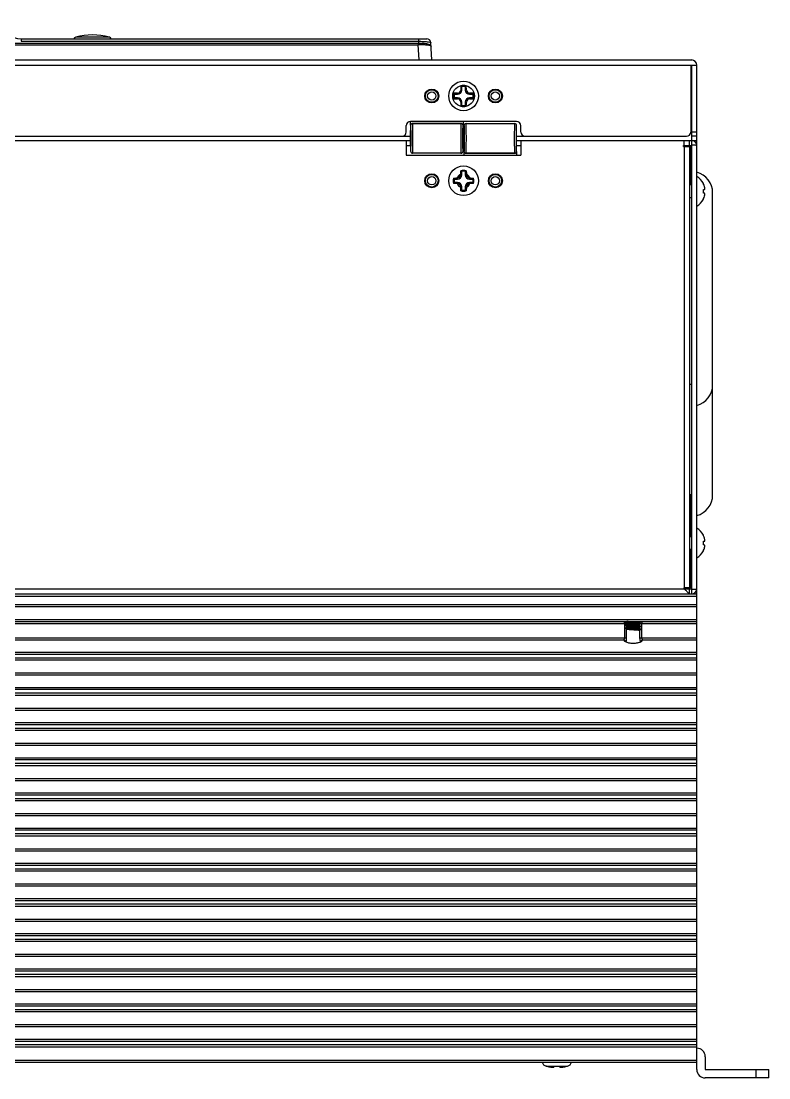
# Model space of a CAD drawing. Extents: x -425 to 6552, y -3049 to 3105.
# Drawn here: x 162.7 to 339, y -1290.4 to -1041 of the extents above; entities that cross this region are included whole.
import ezdxf

# ---------------------------------------------------------------- set-up
doc = ezdxf.new("R2010")
doc.units = 0
doc.layers.get('0').update_dxf_attribs({"linetype": 'CONTINUOUS'})

msp = doc.modelspace()

# ---------------------------------------------------------------- linework, layer by layer
at = {"color": 7, "linetype": 'CONTINUOUS'}
for p, q in [((183.48, -1044.78), (175.55, -1044.78)), ((92.7, -1046.22), (256.35, -1046.22)), ((92.7, -1046.58), (256.34, -1046.58)), ((162.68, -1045.19), (162.68, -1045.78)), ((162.68, -1045.19), (258.32, -1045.19)), ((162.68, -1045.78), (256.36, -1045.78)), ((256.34, -1046.22), (256.34, -1046.58)), ((256.53, -1050.19), (256.34, -1046.58)), ((256.35, -1046.22), (256.35, -1046.22)), ((256.35, -1046.22), (256.36, -1046.22)), ((256.36, -1045.19), (256.36, -1045.78)), ((256.36, -1045.78), (256.38, -1046.22)), ((256.36, -1046.22), (256.37, -1046.22)), ((256.37, -1046.22), (256.37, -1046.22)), ((256.37, -1046.22), (256.38, -1046.22)), ((259.53, -1050.19), (259.31, -1046.14)), ((57.01, -1051.39), (322.01, -1051.39)), ((58.21, -1050.19), (320.81, -1050.19)), ((320.61, -1051.39), (320.61, -1067.19)), ((320.81, -1176.19), (320.81, -1051.39)), ((322.01, -1174.99), (322.01, -1051.39)), ((266.6, -1057.28), (266.34, -1057.28)), ((266.6, -1057.28), (266.6, -1056.48)), ((267.43, -1056.48), (267.43, -1057.28)), ((267.43, -1057.28), (267.69, -1057.28)), ((264.8, -1058.28), (265.6, -1058.28)), ((265.6, -1059.11), (264.8, -1059.11)), ((265.6, -1058.28), (265.6, -1058.02)), ((265.6, -1059.11), (265.6, -1059.36)), ((268.43, -1058.28), (268.43, -1058.02)), ((268.43, -1058.28), (269.22, -1058.28)), ((268.43, -1059.11), (268.43, -1059.36)), ((269.22, -1059.11), (268.43, -1059.11)), ((266.6, -1060.11), (266.34, -1060.11)), ((266.6, -1060.9), (266.6, -1060.11)), ((267.43, -1060.11), (267.43, -1060.9)), ((267.43, -1060.11), (267.69, -1060.11)), ((254.51, -1065.56), (254.51, -1064.69)), ((279.51, -1064.69), (254.51, -1064.69)), ((266.9, -1064.69), (266.9, -1065.56)), ((253.51, -1067.19), (253.51, -1065.69)), ((254.5, -1065.69), (254.5, -1066.87)), ((254.64, -1065.34), (254.66, -1065.32)), ((255.01, -1065.17), (255, -1065.19)), ((266.41, -1065.19), (255, -1065.19)), ((255.01, -1065.17), (266.4, -1065.17)), ((266.41, -1065.19), (266.4, -1065.17)), ((266.75, -1065.32), (266.77, -1065.34)), ((266.87, -1066.88), (266.87, -1066.87)), ((267.13, -1067.09), (266.9, -1067.09)), ((266.91, -1066.87), (266.91, -1065.69)), ((267.11, -1067.09), (267.11, -1065.69)), ((267.16, -1067.09), (267.16, -1067.11)), ((267.61, -1065.19), (279.03, -1065.19)), ((279.53, -1071.69), (279.53, -1065.69)), ((280.51, -1067.19), (280.51, -1065.69)), ((322.01, -1067.19), (320.81, -1067.19)), ((124.53, -1068.19), (254.53, -1068.19)), ((124.53, -1069.19), (254.53, -1069.19)), ((253.51, -1069.19), (253.51, -1072.69)), ((279.53, -1068.19), (319.61, -1068.19)), ((279.53, -1069.19), (322.01, -1069.19)), ((280.51, -1069.19), (280.51, -1072.69)), ((319.06, -1070.39), (319.06, -1069.19)), ((320.26, -1070.39), (320.26, -1069.19)), ((322.01, -1068.19), (320.81, -1068.19)), ((253.51, -1070.39), (254.5, -1070.39)), ((254.5, -1070.52), (254.5, -1071.69)), ((266.41, -1072.19), (255, -1072.19)), ((266.87, -1070.52), (266.87, -1070.51)), ((266.9, -1070.29), (267.13, -1070.29)), ((266.91, -1070.39), (267.11, -1070.39)), ((266.91, -1071.69), (266.91, -1070.52)), ((267.11, -1071.69), (267.11, -1070.29)), ((267.13, -1072.69), (267.13, -1071.82)), ((267.16, -1070.28), (267.16, -1070.29)), ((267.28, -1072.06), (267.26, -1072.04)), ((267.61, -1072.19), (279.03, -1072.19)), ((267.61, -1072.19), (267.63, -1072.21)), ((279.01, -1072.21), (267.63, -1072.21)), ((279.01, -1072.21), (279.03, -1072.19)), ((279.38, -1072.04), (279.37, -1072.06)), ((279.51, -1071.82), (279.51, -1072.69)), ((279.53, -1070.39), (280.51, -1070.39)), ((318.86, -1070.39), (320.81, -1070.39)), ((318.86, -1070.59), (318.86, -1070.39)), ((318.86, -1070.59), (320.26, -1070.59)), ((319.06, -1070.59), (319.06, -1174.79)), ((319.16, -1070.39), (319.16, -1070.49)), ((319.16, -1070.49), (320.56, -1070.49)), ((319.36, -1070.49), (319.36, -1070.59)), ((320.26, -1070.59), (320.26, -1174.79)), ((320.26, -1071.49), (320.56, -1071.49)), ((320.56, -1079.69), (320.56, -1070.49)), ((253.51, -1072.69), (280.51, -1072.69)), ((266.34, -1077.28), (266.34, -1077.18)), ((266.6, -1077.28), (266.6, -1076.48)), ((267.43, -1076.48), (267.43, -1077.28)), ((267.68, -1077.18), (267.69, -1077.28)), ((264.8, -1078.28), (265.6, -1078.28)), ((265.6, -1079.11), (264.8, -1079.11)), ((265.5, -1078.02), (265.6, -1078.02)), ((265.6, -1079.36), (265.5, -1079.36)), ((265.6, -1078.28), (265.6, -1078.02)), ((265.6, -1079.11), (265.6, -1079.36)), ((266.6, -1077.28), (266.34, -1077.28)), ((267.43, -1077.28), (267.69, -1077.28)), ((268.43, -1078.28), (268.43, -1078.02)), ((268.43, -1078.02), (268.52, -1078.02)), ((268.43, -1078.28), (269.22, -1078.28)), ((268.43, -1079.11), (268.43, -1079.36)), ((269.22, -1079.11), (268.43, -1079.11)), ((268.52, -1079.36), (268.43, -1079.36)), ((320.81, -1079.69), (320.26, -1079.69)), ((323.57, -1079.39), (323.57, -1079.34)), ((266.6, -1080.11), (266.34, -1080.11)), ((266.34, -1080.2), (266.34, -1080.11)), ((266.6, -1080.9), (266.6, -1080.11)), ((267.43, -1080.11), (267.43, -1080.9)), ((267.43, -1080.11), (267.69, -1080.11)), ((267.69, -1080.11), (267.68, -1080.2)), ((323.57, -1080.78), (323.85, -1080.73)), ((323.57, -1081.6), (323.57, -1080.78)), ((323.85, -1081.65), (323.57, -1081.6)), ((325.76, -1152.85), (325.76, -1081.53)), ((320.81, -1082.69), (320.26, -1082.69)), ((323.57, -1083.04), (323.57, -1082.99)), ((320.26, -1126.69), (320.81, -1126.69)), ((320.26, -1152.69), (320.81, -1152.69)), ((320.56, -1162.69), (320.56, -1152.69)), ((320.81, -1162.69), (320.26, -1162.69)), ((323.57, -1162.39), (323.57, -1162.34)), ((323.57, -1163.78), (323.85, -1163.73)), ((323.57, -1164.6), (323.57, -1163.78)), ((320.81, -1165.69), (320.26, -1165.69)), ((320.56, -1174.79), (320.56, -1165.69)), ((323.85, -1164.65), (323.57, -1164.6)), ((323.57, -1166.04), (323.57, -1165.99)), ((320.56, -1173.79), (320.26, -1173.79)), ((101.26, -1174.99), (320.81, -1174.99)), ((102.01, -1176.19), (322.01, -1176.19)), ((102.01, -1176.69), (322.01, -1176.69)), ((320.56, -1174.79), (318.96, -1174.79)), ((318.96, -1174.79), (318.96, -1174.99)), ((319.26, -1174.79), (319.26, -1174.99)), ((320.26, -1176.19), (320.26, -1174.99)), ((322.01, -1288.39), (322.01, -1175.19)), ((102.01, -1178.69), (322.01, -1178.69)), ((102.01, -1179.19), (322.01, -1179.19)), ((102.01, -1182.19), (322.01, -1182.19)), ((102.01, -1182.69), (322.01, -1182.69)), ((119.01, -1183.19), (305.48, -1183.19)), ((305.02, -1186.53), (305.02, -1183.19)), ((305.48, -1183.38), (305.48, -1183.19)), ((305.48, -1184.08), (305.48, -1183.79)), ((305.48, -1186.53), (305.48, -1184.49)), ((308.54, -1183.35), (308.54, -1183.65)), ((308.54, -1184.05), (308.54, -1184.35)), ((309.01, -1183.16), (308.95, -1183.19)), ((309.01, -1183.19), (322.01, -1183.19)), ((309.01, -1183.19), (309.01, -1186.53)), ((118.54, -1186.53), (305.48, -1186.53)), ((308.54, -1184.75), (308.54, -1186.53)), ((308.54, -1186.53), (322.01, -1186.53)), ((119.16, -1187), (304.87, -1187)), ((304.87, -1187), (305.37, -1187.46)), ((305.12, -1187.44), (305.36, -1187.44)), ((305.36, -1187.53), (305.37, -1187.46)), ((309.16, -1187), (308.66, -1187.46)), ((308.66, -1187.46), (308.66, -1187.53)), ((309.16, -1187), (322.01, -1187)), ((102.01, -1189.94), (322.01, -1189.94)), ((102.01, -1190.4), (322.01, -1190.4)), ((102.01, -1191.25), (322.01, -1191.25)), ((102.01, -1191.75), (322.01, -1191.75)), ((102.01, -1194.83), (322.01, -1194.83)), ((102.01, -1195.3), (322.01, -1195.3)), ((102.01, -1198.24), (322.01, -1198.24)), ((102.01, -1198.7), (322.01, -1198.7)), ((102.01, -1199.55), (322.01, -1199.55)), ((102.01, -1200.05), (322.01, -1200.05)), ((102.01, -1203.13), (322.01, -1203.13)), ((102.01, -1203.6), (322.01, -1203.6)), ((102.01, -1206.54), (322.01, -1206.54)), ((102.01, -1207), (322.01, -1207)), ((102.01, -1207.85), (322.01, -1207.85)), ((102.01, -1208.35), (322.01, -1208.35)), ((102.01, -1211.43), (322.01, -1211.43)), ((102.01, -1211.9), (322.01, -1211.9)), ((102.01, -1214.84), (322.01, -1214.84)), ((102.01, -1215.3), (322.01, -1215.3)), ((102.01, -1216.15), (322.01, -1216.15)), ((102.01, -1216.65), (322.01, -1216.65)), ((102.01, -1219.73), (322.01, -1219.73)), ((102.01, -1220.2), (322.01, -1220.2)), ((102.01, -1223.14), (322.01, -1223.14)), ((102.01, -1223.6), (322.01, -1223.6)), ((102.01, -1224.45), (322.01, -1224.45)), ((102.01, -1224.95), (322.01, -1224.95)), ((102.01, -1228.03), (322.01, -1228.03)), ((102.01, -1228.5), (322.01, -1228.5)), ((102.01, -1231.44), (322.01, -1231.44)), ((102.01, -1231.9), (322.01, -1231.9)), ((102.01, -1232.75), (322.01, -1232.75)), ((102.01, -1233.25), (322.01, -1233.25)), ((102.01, -1236.33), (322.01, -1236.33)), ((102.01, -1236.8), (322.01, -1236.8)), ((102.01, -1239.74), (322.01, -1239.74)), ((102.01, -1240.2), (322.01, -1240.2)), ((102.01, -1241.05), (322.01, -1241.05)), ((102.01, -1241.55), (322.01, -1241.55)), ((102.01, -1244.63), (322.01, -1244.63)), ((102.01, -1245.1), (322.01, -1245.1)), ((102.01, -1248.04), (322.01, -1248.04)), ((102.01, -1248.5), (322.01, -1248.5)), ((102.01, -1249.35), (322.01, -1249.35)), ((102.01, -1249.85), (322.01, -1249.85)), ((102.01, -1252.93), (322.01, -1252.93)), ((102.01, -1253.4), (322.01, -1253.4)), ((102.01, -1256.34), (322.01, -1256.34)), ((102.01, -1256.8), (322.01, -1256.8)), ((102.01, -1257.65), (322.01, -1257.65)), ((102.01, -1258.15), (322.01, -1258.15)), ((102.01, -1261.23), (322.01, -1261.23)), ((102.01, -1261.7), (322.01, -1261.7)), ((102.01, -1264.64), (322.01, -1264.64)), ((102.01, -1265.1), (322.01, -1265.1)), ((102.01, -1265.95), (322.01, -1265.95)), ((102.01, -1266.45), (322.01, -1266.45)), ((102.01, -1269.53), (322.01, -1269.53)), ((102.01, -1270), (322.01, -1270)), ((102.01, -1272.94), (322.01, -1272.94)), ((102.01, -1273.4), (322.01, -1273.4)), ((102.01, -1274.25), (322.01, -1274.25)), ((102.01, -1274.75), (322.01, -1274.75)), ((102.01, -1277.83), (322.01, -1277.83)), ((102.01, -1278.3), (322.01, -1278.3)), ((102.01, -1281.24), (322.01, -1281.24)), ((102.01, -1281.7), (322.01, -1281.7)), ((102.01, -1282.55), (322.01, -1282.55)), ((102.01, -1283.05), (322.01, -1283.05)), ((102.01, -1286.19), (322.01, -1286.19)), ((102.01, -1286.69), (322.01, -1286.69)), ((324.01, -1285.39), (324.01, -1288.39)), ((286.46, -1287.63), (291.56, -1287.63)), ((286.54, -1287.65), (286.46, -1287.63)), ((286.54, -1287.65), (286.62, -1287.65)), ((288.34, -1287.86), (288.38, -1287.65)), ((288.38, -1287.65), (289.65, -1287.65)), ((289.65, -1287.65), (289.69, -1287.86)), ((291.4, -1287.65), (291.49, -1287.65)), ((291.49, -1287.65), (291.56, -1287.63)), ((324.01, -1288.39), (339.01, -1288.39)), ((336.01, -1290.39), (336.01, -1288.39)), ((339.01, -1290.39), (339.01, -1288.39)), ((339.01, -1290.39), (324.01, -1290.39))]:
    msp.add_line(p, q, dxfattribs=at)
for centre, radius in [((259.51, -1058.69), 1.65), ((259.51, -1058.69), 1.5), ((259.51, -1058.69), 1.49), ((267.01, -1058.69), 3.5), ((267.01, -1058.69), 2.55), ((274.51, -1058.69), 1.65), ((274.51, -1058.69), 1.5), ((274.51, -1058.69), 1.49), ((259.51, -1058.69), 0.986), ((274.51, -1058.69), 0.986), ((259.51, -1078.69), 1.65), ((259.51, -1078.69), 1.5), ((259.51, -1078.69), 1.49), ((267.01, -1078.69), 3.5), ((274.51, -1078.69), 1.65), ((274.51, -1078.69), 1.5), ((274.51, -1078.69), 1.49), ((259.51, -1078.69), 0.986), ((274.51, -1078.69), 0.986)]:
    msp.add_circle(centre, radius, dxfattribs=at)
for centre, radius, start, end in [((162.68, -1040.19), 5, 189.5941, 270), ((175.7, -1045.36), 0.6, 103.9519, 163.8172), ((179.51, -1060.72), 16.43, 76.0481, 103.9519), ((183.33, -1045.36), 0.6, 16.1828, 76.0481), ((256.31, -1044.79), 1.78, 270.9961, 272.7855), ((213.58, -1048.64), 42.87, 2.7635, 3.2365), ((258.32, -1046.19), 1, 3, 90), ((320.81, -1051.39), 1.2, 0, 90), ((265.6, -1057.28), 1, 270, 0), ((265.58, -1057.26), 0.762, 271.5443, 358.4557), ((315.99, -1058.62), 49.67, 177.3222, 178.4476), ((267.01, -1058.69), 2.47, 75.0781, 104.9219), ((261.83, -1062.23), 7.48, 50.3174, 52.4986), ((267.01, -1058.69), 2.25, 79.3916, 100.6084), ((272.2, -1062.23), 7.48, 127.5014, 129.6826), ((268.43, -1057.28), 1, 180, 270), ((218.59, -1058.6), 49.11, 1.5461, 2.6841), ((268.45, -1057.26), 0.762, 181.5432, 268.4568), ((267.01, -1058.69), 2.47, 165.0781, 194.9219), ((266.92, -1107.11), 49.11, 91.5461, 92.6841), ((270.56, -1053.5), 7.48, 217.5014, 219.6826), ((270.56, -1063.88), 7.48, 140.3174, 142.4986), ((266.94, -1009.71), 49.67, 267.3222, 268.4476), ((267.01, -1058.69), 2.25, 169.3916, 190.6084), ((265.6, -1060.11), 1, 0, 90), ((265.58, -1060.13), 0.762, 1.5442, 88.4558), ((268.43, -1060.11), 1, 90, 180), ((268.45, -1060.13), 0.762, 91.5432, 178.4568), ((267.08, -1107.67), 49.67, 87.3222, 88.4476), ((267.1, -1010.27), 49.11, 271.5461, 272.6841), ((263.47, -1053.5), 7.48, 320.3174, 322.4986), ((267.01, -1058.69), 2.25, 349.3916, 10.6084), ((263.47, -1063.88), 7.48, 37.5014, 39.6826), ((267.01, -1058.69), 2.47, 345.0781, 14.9219), ((315.44, -1058.78), 49.11, 181.5461, 182.6841), ((261.83, -1055.15), 7.48, 307.5014, 309.6826), ((267.01, -1058.69), 2.47, 255.0781, 284.9219), ((267.01, -1058.69), 2.25, 259.3916, 280.6084), ((272.2, -1055.15), 7.48, 230.3174, 232.4986), ((218.04, -1058.76), 49.67, 357.3222, 358.4476), ((254.51, -1065.69), 1, 90, 180), ((279.51, -1065.69), 1, 0, 90), ((252.51, -1067.19), 1, 270, 0), ((255, -1065.69), 0.5, 90.007, 180.0031), ((266.41, -1065.69), 0.5, 359.9968, 89.9929), ((267.61, -1065.69), 0.5, 90.0073, 179.9816), ((279.03, -1065.69), 0.5, 0.0184, 89.9927), ((281.51, -1067.19), 1, 180, 270), ((319.61, -1067.19), 1, 270, 0), ((320.81, -1070.39), 1.2, 0, 90), ((255, -1071.69), 0.5, 180.0184, 269.9927), ((266.41, -1071.69), 0.5, 270.0073, 359.9816), ((267.61, -1071.69), 0.5, 179.9968, 269.9929), ((279.03, -1071.69), 0.5, 270.007, 0.0031), ((267.01, -1078.69), 1.65, 113.9144, 156.0856), ((267.01, -1078.69), 2.45, 75.4662, 104.5338), ((261.85, -1082.2), 7.43, 50.315, 52.298), ((267.01, -1078.69), 2.25, 79.3916, 100.6084), ((272.18, -1082.2), 7.43, 127.702, 129.685), ((267.01, -1078.69), 1.65, 23.9144, 66.0856), ((320.76, -1081.53), 5, 0, 75.5225), ((267.01, -1078.69), 2.45, 165.4662, 194.5338), ((270.52, -1073.53), 7.43, 217.702, 219.685), ((270.52, -1083.85), 7.43, 140.315, 142.298), ((267.01, -1078.69), 2.25, 169.3916, 190.6084), ((267.01, -1078.69), 1.65, 203.9144, 246.0856), ((265.6, -1077.28), 1, 270, 0), ((265.58, -1077.26), 0.762, 271.5433, 358.4567), ((265.6, -1080.11), 1, 0, 90), ((265.58, -1080.13), 0.762, 1.5443, 88.4557), ((268.43, -1077.28), 1, 180, 270), ((268.43, -1080.11), 1, 90, 180), ((267.01, -1078.69), 1.65, 293.9144, 336.0856), ((268.45, -1077.26), 0.762, 181.5433, 268.4567), ((268.45, -1080.13), 0.762, 91.5443, 178.4557), ((263.5, -1073.53), 7.43, 320.315, 322.298), ((267.01, -1078.69), 2.25, 349.3916, 10.6084), ((263.5, -1083.85), 7.43, 37.702, 39.685), ((267.01, -1078.69), 2.45, 345.4662, 14.5338), ((319.95, -1081.19), 4.06, 27.0569, 59.4898), ((319.9, -1081.18), 4.08, 24.1273, 26.031), ((319.88, -1081.19), 4.1, 16.5407, 24.1207), ((261.85, -1075.18), 7.43, 307.702, 309.685), ((267.01, -1078.69), 2.45, 255.4662, 284.5338), ((267.01, -1078.69), 2.25, 259.3916, 280.6084), ((272.18, -1075.18), 7.43, 230.315, 232.298), ((319.88, -1081.19), 4.1, 14.9385, 16.5389), ((321.57, -1080.74), 2.36, 12.9858, 14.9466), ((321.57, -1081.64), 2.36, 345.0534, 347.0143), ((319.95, -1081.19), 4.06, 300.5102, 332.9431), ((319.9, -1081.2), 4.08, 333.969, 335.8727), ((319.88, -1081.2), 4.1, 335.8793, 343.4593), ((319.88, -1081.19), 4.1, 343.4611, 345.0615), ((320.76, -1126.85), 5, 284.4775, 0), ((320.76, -1152.85), 5, 284.4775, 0), ((319.95, -1164.19), 4.06, 27.0569, 59.4898), ((319.9, -1164.18), 4.08, 24.1273, 26.031), ((319.88, -1164.19), 4.1, 16.5407, 24.1207), ((319.88, -1164.19), 4.1, 14.9385, 16.5389), ((321.57, -1163.74), 2.36, 12.9858, 14.9466), ((319.95, -1164.19), 4.06, 300.5102, 332.9431), ((319.9, -1164.2), 4.08, 333.969, 335.8727), ((319.88, -1164.2), 4.1, 335.8793, 343.4593), ((319.88, -1164.19), 4.1, 343.4611, 345.0615), ((321.57, -1164.64), 2.36, 345.0534, 347.0143), ((320.81, -1174.99), 1.2, 270, 0), ((307.88, -1188.66), 6.47, 115.1474, 116.1293), ((302.18, -1183.19), 3.3, 359.9987, 1.8346), ((305.78, -1187.53), 0.416, 179.9472, 188.0549), ((308.24, -1187.52), 0.418, 351.7614, 359.8691), ((322.01, -1285.39), 2, 0, 90), ((286.83, -1286.37), 1.31, 194.2511, 253.9084), ((291.2, -1286.37), 1.31, 286.0916, 345.7489), ((289.01, -1278.68), 9.28, 255.0954, 261.2451), ((289.01, -1278.68), 9.28, 278.7549, 284.9046), ((324.01, -1288.39), 2, 180, 270)]:
    msp.add_arc(centre, radius, start, end, dxfattribs=at)
for centre, major_axis, ratio, start_param, end_param in [((254.5, -1068.69), (0, 1.82), 0.017455, 3.141593, 6.283185), ((255.01, -1065.67), (-0.354, -0.354), 0.999695, 3.926839, 4.712389), ((266.4, -1065.67), (-0.354, 0.354), 0.999695, 4.712389, 5.497939), ((267.11, -1068.69), (0, 1.75), 0.017455, -2.724537, -0.417055), ((267.63, -1071.71), (0.354, -0.354), 0.999695, 4.712389, 5.497939), ((279.01, -1071.71), (0.354, 0.354), 0.999695, 3.926839, 4.712389)]:
    msp.add_ellipse(centre, major_axis=major_axis, ratio=ratio, start_param=start_param, end_param=end_param, dxfattribs=at)
for points, knots in [([(256.36, -1045.78), (256.74, -1045.78), (257.44, -1045.79), (258.36, -1045.85), (258.95, -1045.94), (259.23, -1046.04), (259.31, -1046.11), (259.31, -1046.14)], [0, 0, 0, 0, 0.380082, 0.698124, 0.909492, 0.968604, 1, 1, 1, 1]), ([(256.38, -1046.22), (256.76, -1046.2), (257.46, -1046.21), (258.29, -1046.31), (258.82, -1046.48), (259.15, -1046.62), (259.35, -1046.81), (259.36, -1046.95)], [0, 0, 0, 0, 0.354692, 0.658308, 0.77909, 0.875408, 1, 1, 1, 1]), ([(256.4, -1046.57), (256.77, -1046.56), (257.47, -1046.54), (258.38, -1046.6), (258.99, -1046.7), (259.28, -1046.82), (259.35, -1046.91), (259.36, -1046.95)], [0, 0, 0, 0, 0.371118, 0.685166, 0.899369, 0.962166, 1, 1, 1, 1]), ([(254.5, -1065.69), (254.5, -1065.69), (254.5, -1065.7), (254.5, -1065.71), (254.51, -1065.74), (254.51, -1065.77), (254.51, -1065.81), (254.51, -1065.89), (254.52, -1066.01), (254.52, -1066.18), (254.53, -1066.38), (254.53, -1066.61), (254.54, -1066.78), (254.54, -1066.86)], [0, 0, 0, 0, 0.004589, 0.017035, 0.037726, 0.066684, 0.103822, 0.149021, 0.263015, 0.407177, 0.579628, 0.778112, 1, 1, 1, 1]), ([(254.54, -1066.86), (254.54, -1067), (254.55, -1067.61), (254.55, -1068.22), (254.55, -1068.69)], [0, 0, 0, 0, 0.225621, 1, 1, 1, 1]), ([(255.05, -1068.69), (255.05, -1068.46), (255.05, -1068.02), (255.04, -1067.37), (255.04, -1066.86), (255.04, -1066.48), (255.03, -1066.22), (255.03, -1066), (255.03, -1065.79), (255.02, -1065.62), (255.02, -1065.47), (255.01, -1065.37), (255.01, -1065.3), (255.01, -1065.26), (255, -1065.23), (255, -1065.21), (255, -1065.2), (255, -1065.19), (255, -1065.19)], [0, 0, 0, 0, 0.194705, 0.382115, 0.55507, 0.634043, 0.706815, 0.7725, 0.830598, 0.880745, 0.922576, 0.955732, 0.968951, 0.979876, 0.988468, 0.99469, 0.998516, 1, 1, 1, 1]), ([(266.41, -1065.19), (266.41, -1065.19), (266.41, -1065.2), (266.41, -1065.21), (266.41, -1065.23), (266.4, -1065.26), (266.4, -1065.3), (266.4, -1065.37), (266.39, -1065.47), (266.39, -1065.62), (266.38, -1065.79), (266.38, -1066), (266.38, -1066.22), (266.37, -1066.48), (266.37, -1066.86), (266.36, -1067.37), (266.36, -1068.02), (266.36, -1068.69), (266.36, -1069.36), (266.36, -1070.01), (266.37, -1070.53), (266.37, -1070.9), (266.38, -1071.16), (266.38, -1071.39), (266.38, -1071.59), (266.39, -1071.77), (266.39, -1071.91), (266.4, -1072.01), (266.4, -1072.08), (266.4, -1072.12), (266.41, -1072.15), (266.41, -1072.17), (266.41, -1072.18), (266.41, -1072.19), (266.41, -1072.19)], [0, 0, 0, 0, 0.000742, 0.002655, 0.005766, 0.010062, 0.015524, 0.022134, 0.038712, 0.059628, 0.084701, 0.11375, 0.146592, 0.182978, 0.222465, 0.308943, 0.402648, 0.5, 0.597352, 0.691057, 0.777535, 0.817022, 0.853408, 0.88625, 0.915299, 0.940372, 0.961288, 0.977866, 0.984476, 0.989938, 0.994234, 0.997345, 0.999258, 1, 1, 1, 1]), ([(266.86, -1068.69), (266.86, -1068.53), (266.86, -1067.93), (266.87, -1067.32), (266.87, -1066.88)], [0, 0, 0, 0, 0.267283, 1, 1, 1, 1]), ([(266.87, -1066.87), (266.87, -1066.78), (266.88, -1066.61), (266.88, -1066.38), (266.88, -1066.18), (266.89, -1066.01), (266.89, -1065.89), (266.9, -1065.82), (266.9, -1065.77), (266.9, -1065.74), (266.91, -1065.71), (266.91, -1065.7), (266.91, -1065.69), (266.91, -1065.69)], [0, 0, 0, 0, 0.221881, 0.420356, 0.592803, 0.736962, 0.850966, 0.896165, 0.933308, 0.96227, 0.982968, 0.99542, 1, 1, 1, 1]), ([(266.88, -1068.69), (266.88, -1068.38), (266.88, -1067.85), (266.89, -1067.31), (266.9, -1067.09)], [0, 0, 0, 0, 0.581146, 1, 1, 1, 1]), ([(266.9, -1067.09), (266.9, -1067.04), (266.9, -1066.97), (266.91, -1066.9), (266.91, -1066.88)], [0, 0, 0, 0, 0.66249, 1, 1, 1, 1]), ([(266.91, -1066.88), (266.91, -1066.87), (266.91, -1066.87), (266.91, -1066.87), (266.91, -1066.87)], [0, 0, 0, 0, 0.715478, 1, 1, 1, 1]), ([(267.11, -1065.69), (267.12, -1065.69), (267.12, -1065.7), (267.12, -1065.72), (267.12, -1065.75), (267.13, -1065.79), (267.13, -1065.84), (267.13, -1065.93), (267.14, -1066.08), (267.14, -1066.28), (267.15, -1066.52), (267.15, -1066.79), (267.16, -1066.99), (267.16, -1067.09)], [0, 0, 0, 0, 0.004532, 0.017162, 0.038177, 0.067551, 0.105168, 0.150896, 0.265963, 0.410917, 0.583464, 0.780881, 1, 1, 1, 1]), ([(267.16, -1067.11), (267.16, -1067.63), (267.17, -1068.69), (267.16, -1069.75), (267.16, -1070.28)], [0, 0, 0, 0, 0.499963, 1, 1, 1, 1]), ([(267.61, -1072.19), (267.62, -1072.19), (267.62, -1072.18), (267.62, -1072.17), (267.62, -1072.15), (267.62, -1072.12), (267.63, -1072.08), (267.63, -1072.01), (267.63, -1071.91), (267.64, -1071.77), (267.64, -1071.59), (267.65, -1071.39), (267.65, -1071.16), (267.65, -1070.9), (267.66, -1070.53), (267.66, -1070.01), (267.67, -1069.36), (267.67, -1068.69), (267.67, -1068.02), (267.66, -1067.37), (267.66, -1066.86), (267.65, -1066.48), (267.65, -1066.22), (267.65, -1066), (267.64, -1065.79), (267.64, -1065.62), (267.63, -1065.47), (267.63, -1065.37), (267.63, -1065.3), (267.62, -1065.26), (267.62, -1065.23), (267.62, -1065.21), (267.62, -1065.2), (267.62, -1065.19), (267.61, -1065.19)], [0, 0, 0, 0, 0.000742, 0.002655, 0.005766, 0.010062, 0.015524, 0.022134, 0.038712, 0.059628, 0.084701, 0.11375, 0.146592, 0.182978, 0.222465, 0.308943, 0.402648, 0.5, 0.597352, 0.691057, 0.777535, 0.817022, 0.853408, 0.88625, 0.915299, 0.940372, 0.961288, 0.977866, 0.984476, 0.989938, 0.994234, 0.997345, 0.999258, 1, 1, 1, 1]), ([(279.03, -1065.19), (279.03, -1065.19), (279.03, -1065.2), (279.02, -1065.21), (279.02, -1065.23), (279.02, -1065.26), (279.02, -1065.3), (279.01, -1065.37), (279.01, -1065.47), (279.01, -1065.62), (279, -1065.79), (279, -1066), (278.99, -1066.22), (278.99, -1066.48), (278.99, -1066.86), (278.98, -1067.37), (278.98, -1068.02), (278.98, -1068.46), (278.98, -1068.69)], [0, 0, 0, 0, 0.001484, 0.00531, 0.011532, 0.020124, 0.031049, 0.044268, 0.077424, 0.119255, 0.169402, 0.2275, 0.293185, 0.365957, 0.44493, 0.617885, 0.805295, 1, 1, 1, 1]), ([(279.48, -1068.69), (279.48, -1068.5), (279.48, -1068.11), (279.48, -1067.56), (279.49, -1067.04), (279.49, -1066.65), (279.5, -1066.38), (279.5, -1066.2), (279.51, -1066.05), (279.51, -1065.93), (279.51, -1065.83), (279.52, -1065.76), (279.52, -1065.73), (279.53, -1065.71), (279.53, -1065.7), (279.53, -1065.69), (279.53, -1065.69)], [0, 0, 0, 0, 0.195325, 0.383104, 0.55612, 0.707685, 0.773563, 0.831964, 0.88233, 0.924173, 0.957097, 0.980791, 0.989104, 0.995043, 0.998625, 1, 1, 1, 1]), ([(254.55, -1068.69), (254.55, -1068.85), (254.55, -1069.46), (254.54, -1070.07), (254.54, -1070.52)], [0, 0, 0, 0, 0.267599, 1, 1, 1, 1]), ([(255, -1072.19), (255, -1072.19), (255, -1072.18), (255, -1072.17), (255, -1072.15), (255.01, -1072.12), (255.01, -1072.08), (255.01, -1072.01), (255.02, -1071.91), (255.02, -1071.77), (255.03, -1071.59), (255.03, -1071.39), (255.03, -1071.16), (255.04, -1070.9), (255.04, -1070.53), (255.04, -1070.01), (255.05, -1069.36), (255.05, -1068.92), (255.05, -1068.69)], [0, 0, 0, 0, 0.001484, 0.00531, 0.011532, 0.020124, 0.031049, 0.044268, 0.077424, 0.119255, 0.169402, 0.2275, 0.293185, 0.365957, 0.44493, 0.617885, 0.805295, 1, 1, 1, 1]), ([(266.87, -1070.51), (266.87, -1070.37), (266.86, -1069.77), (266.86, -1069.16), (266.86, -1068.69)], [0, 0, 0, 0, 0.225984, 1, 1, 1, 1]), ([(266.9, -1070.29), (266.89, -1070.07), (266.88, -1069.54), (266.88, -1069), (266.88, -1068.69)], [0, 0, 0, 0, 0.418833, 1, 1, 1, 1]), ([(278.98, -1068.69), (278.98, -1068.92), (278.98, -1069.36), (278.98, -1070.01), (278.99, -1070.53), (278.99, -1070.9), (278.99, -1071.16), (279, -1071.39), (279, -1071.59), (279.01, -1071.77), (279.01, -1071.91), (279.01, -1072.01), (279.02, -1072.08), (279.02, -1072.12), (279.02, -1072.15), (279.02, -1072.17), (279.03, -1072.18), (279.03, -1072.19), (279.03, -1072.19)], [0, 0, 0, 0, 0.194705, 0.382115, 0.55507, 0.634043, 0.706815, 0.7725, 0.830598, 0.880745, 0.922576, 0.955732, 0.968951, 0.979876, 0.988468, 0.99469, 0.998516, 1, 1, 1, 1]), ([(279.53, -1071.69), (279.53, -1071.69), (279.53, -1071.69), (279.53, -1071.68), (279.52, -1071.66), (279.52, -1071.62), (279.51, -1071.55), (279.51, -1071.46), (279.51, -1071.33), (279.5, -1071.18), (279.5, -1071.01), (279.49, -1070.73), (279.49, -1070.34), (279.48, -1069.83), (279.48, -1069.27), (279.48, -1068.89), (279.48, -1068.69)], [0, 0, 0, 0, 0.001375, 0.004957, 0.010896, 0.019209, 0.042903, 0.075827, 0.11767, 0.168036, 0.226437, 0.292315, 0.44388, 0.616896, 0.804675, 1, 1, 1, 1]), ([(254.54, -1070.52), (254.54, -1070.61), (254.53, -1070.77), (254.53, -1071), (254.52, -1071.2), (254.52, -1071.37), (254.51, -1071.49), (254.51, -1071.57), (254.51, -1071.61), (254.51, -1071.64), (254.5, -1071.67), (254.5, -1071.68), (254.5, -1071.69), (254.5, -1071.69)], [0, 0, 0, 0, 0.221888, 0.420372, 0.592823, 0.736985, 0.850979, 0.896178, 0.933316, 0.962274, 0.982964, 0.995411, 1, 1, 1, 1]), ([(266.91, -1071.69), (266.91, -1071.69), (266.91, -1071.68), (266.91, -1071.67), (266.9, -1071.64), (266.9, -1071.61), (266.9, -1071.57), (266.89, -1071.49), (266.89, -1071.37), (266.88, -1071.2), (266.88, -1071), (266.88, -1070.77), (266.87, -1070.6), (266.87, -1070.52)], [0, 0, 0, 0, 0.004558, 0.017015, 0.03773, 0.066701, 0.103842, 0.149037, 0.263036, 0.407196, 0.579643, 0.778118, 1, 1, 1, 1]), ([(266.91, -1070.51), (266.91, -1070.48), (266.9, -1070.41), (266.9, -1070.34), (266.9, -1070.29)], [0, 0, 0, 0, 0.337531, 1, 1, 1, 1]), ([(266.91, -1070.52), (266.91, -1070.52), (266.91, -1070.51), (266.91, -1070.51), (266.91, -1070.51)], [0, 0, 0, 0, 0.284523, 1, 1, 1, 1]), ([(267.16, -1070.29), (267.16, -1070.39), (267.15, -1070.59), (267.15, -1070.86), (267.14, -1071.1), (267.14, -1071.31), (267.13, -1071.45), (267.13, -1071.54), (267.13, -1071.59), (267.12, -1071.63), (267.12, -1071.67), (267.12, -1071.68), (267.12, -1071.69), (267.11, -1071.69)], [0, 0, 0, 0, 0.219116, 0.416533, 0.58908, 0.734034, 0.849102, 0.894835, 0.932456, 0.961826, 0.982826, 0.995448, 1, 1, 1, 1]), ([(320.81, -1070.19), (320.97, -1070.19), (321.25, -1070.2), (321.63, -1070.24), (321.86, -1070.29), (322.01, -1070.35), (322.01, -1070.39)], [0, 0, 0, 0, 0.37296, 0.689397, 0.904565, 1, 1, 1, 1]), ([(266.34, -1077.18), (266.35, -1077.11), (266.36, -1076.82), (266.38, -1076.53), (266.4, -1076.32)], [0, 0, 0, 0, 0.261456, 1, 1, 1, 1]), ([(267.63, -1076.32), (267.64, -1076.39), (267.66, -1076.67), (267.68, -1076.96), (267.68, -1077.18)], [0, 0, 0, 0, 0.236208, 1, 1, 1, 1]), ([(264.64, -1078.08), (264.71, -1078.07), (265, -1078.04), (265.28, -1078.03), (265.5, -1078.02)], [0, 0, 0, 0, 0.236214, 1, 1, 1, 1]), ([(265.5, -1079.36), (265.43, -1079.36), (265.14, -1079.35), (264.85, -1079.33), (264.64, -1079.31)], [0, 0, 0, 0, 0.261447, 1, 1, 1, 1]), ([(268.52, -1078.02), (268.6, -1078.02), (268.89, -1078.03), (269.17, -1078.05), (269.39, -1078.08)], [0, 0, 0, 0, 0.261447, 1, 1, 1, 1]), ([(269.39, -1079.31), (269.32, -1079.31), (269.03, -1079.34), (268.74, -1079.35), (268.52, -1079.36)], [0, 0, 0, 0, 0.236214, 1, 1, 1, 1]), ([(266.4, -1081.06), (266.39, -1081), (266.36, -1080.71), (266.35, -1080.42), (266.34, -1080.2)], [0, 0, 0, 0, 0.236208, 1, 1, 1, 1]), ([(267.68, -1080.2), (267.68, -1080.28), (267.67, -1080.57), (267.65, -1080.85), (267.63, -1081.06)], [0, 0, 0, 0, 0.261456, 1, 1, 1, 1]), ([(323.85, -1080.73), (323.86, -1080.73), (323.88, -1080.72), (323.89, -1080.69), (323.91, -1080.64), (323.91, -1080.57), (323.91, -1080.49), (323.9, -1080.37), (323.88, -1080.28), (323.87, -1080.21)], [0, 0, 0, 0, 0.052111, 0.11877, 0.209374, 0.32622, 0.467888, 0.630775, 1, 1, 1, 1]), ([(323.87, -1082.17), (323.88, -1082.11), (323.9, -1082.01), (323.91, -1081.89), (323.91, -1081.81), (323.91, -1081.75), (323.89, -1081.7), (323.88, -1081.66), (323.86, -1081.65), (323.85, -1081.65)], [0, 0, 0, 0, 0.369227, 0.532115, 0.673783, 0.79063, 0.881233, 0.947891, 1, 1, 1, 1]), ([(323.85, -1163.73), (323.86, -1163.73), (323.88, -1163.72), (323.89, -1163.69), (323.91, -1163.64), (323.91, -1163.57), (323.91, -1163.49), (323.9, -1163.37), (323.88, -1163.28), (323.87, -1163.21)], [0, 0, 0, 0, 0.052111, 0.11877, 0.209374, 0.32622, 0.467888, 0.630775, 1, 1, 1, 1]), ([(323.87, -1165.17), (323.88, -1165.11), (323.9, -1165.01), (323.91, -1164.89), (323.91, -1164.81), (323.91, -1164.75), (323.89, -1164.7), (323.88, -1164.66), (323.86, -1164.65), (323.85, -1164.65)], [0, 0, 0, 0, 0.369227, 0.532115, 0.673783, 0.79063, 0.881233, 0.947891, 1, 1, 1, 1]), ([(320.26, -1176.19), (320.25, -1176.19), (320.22, -1176.12), (320.12, -1176.06), (319.99, -1175.92), (319.83, -1175.76), (319.65, -1175.58), (319.39, -1175.32), (319.2, -1175.12), (319.06, -1174.99)], [0, 0, 0, 0, 0.028229, 0.105404, 0.218484, 0.354725, 0.505841, 0.666159, 1, 1, 1, 1]), ([(322.01, -1174.99), (322.01, -1175.03), (321.86, -1175.1), (321.63, -1175.14), (321.25, -1175.18), (320.97, -1175.19), (320.81, -1175.19)], [0, 0, 0, 0, 0.095435, 0.310606, 0.62704, 1, 1, 1, 1]), ([(305.02, -1183.19), (305.02, -1183.13), (305, -1183.01), (304.93, -1182.86), (304.89, -1182.77), (304.85, -1182.7), (304.87, -1182.69)], [0, 0, 0, 0, 0.355636, 0.682933, 0.909723, 1, 1, 1, 1]), ([(305.04, -1183.56), (305.11, -1183.59), (305.34, -1183.6), (305.88, -1183.66), (306.69, -1183.7), (307.64, -1183.75), (308.37, -1183.79), (308.79, -1183.84), (308.94, -1183.86), (308.99, -1183.87)], [0, 0, 0, 0, 0.058988, 0.171923, 0.411217, 0.674777, 0.890534, 0.961171, 1, 1, 1, 1]), ([(305.04, -1184.26), (305.11, -1184.29), (305.34, -1184.3), (305.88, -1184.36), (306.69, -1184.4), (307.64, -1184.45), (308.37, -1184.49), (308.79, -1184.54), (308.94, -1184.56), (308.99, -1184.57)], [0, 0, 0, 0, 0.058988, 0.171923, 0.411217, 0.674777, 0.890534, 0.961171, 1, 1, 1, 1]), ([(305.1, -1182.88), (305.36, -1182.92), (306.05, -1182.96), (306.95, -1183.01), (307.78, -1183.06), (308.32, -1183.09), (308.71, -1183.13), (308.92, -1183.15), (308.99, -1183.17)], [0, 0, 0, 0, 0.202143, 0.528713, 0.695222, 0.839117, 0.944513, 1, 1, 1, 1]), ([(305.48, -1183.09), (305.68, -1183.12), (306.35, -1183.17), (307.37, -1183.25), (308.2, -1183.29), (308.54, -1183.35)], [0, 0, 0, 0, 0.198124, 0.65729, 1, 1, 1, 1]), ([(308.54, -1183.65), (308.34, -1183.61), (307.67, -1183.56), (306.65, -1183.48), (305.83, -1183.44), (305.48, -1183.38)], [0, 0, 0, 0, 0.198595, 0.657625, 1, 1, 1, 1]), ([(305.48, -1183.79), (305.68, -1183.82), (306.36, -1183.87), (307.38, -1183.95), (308.2, -1183.99), (308.54, -1184.05)], [0, 0, 0, 0, 0.198595, 0.657625, 1, 1, 1, 1]), ([(308.54, -1184.35), (308.34, -1184.31), (307.67, -1184.26), (306.65, -1184.18), (305.83, -1184.14), (305.48, -1184.08)], [0, 0, 0, 0, 0.198595, 0.657625, 1, 1, 1, 1]), ([(305.48, -1184.49), (305.68, -1184.52), (306.36, -1184.57), (307.38, -1184.65), (308.2, -1184.69), (308.54, -1184.75)], [0, 0, 0, 0, 0.198595, 0.657625, 1, 1, 1, 1]), ([(308.55, -1182.95), (308.37, -1182.91), (307.88, -1182.88), (307.09, -1182.82), (306.27, -1182.76), (305.75, -1182.72), (305.54, -1182.69)], [0, 0, 0, 0, 0.190223, 0.483628, 0.78598, 1, 1, 1, 1]), ([(309.14, -1182.77), (309.12, -1182.79), (309.06, -1182.92), (309.01, -1183.07), (309.01, -1183.19)], [0, 0, 0, 0, 0.197972, 1, 1, 1, 1]), ([(309.16, -1182.72), (309.16, -1182.73), (309.15, -1182.75), (309.14, -1182.76), (309.14, -1182.77)], [0, 0, 0, 0, 0.448426, 1, 1, 1, 1]), ([(304.87, -1187), (304.89, -1186.93), (304.98, -1186.79), (305.02, -1186.62), (305.02, -1186.53)], [0, 0, 0, 0, 0.429624, 1, 1, 1, 1]), ([(305.41, -1187.24), (305.42, -1187.19), (305.46, -1186.95), (305.48, -1186.71), (305.48, -1186.53)], [0, 0, 0, 0, 0.229649, 1, 1, 1, 1]), ([(308.54, -1186.53), (308.54, -1186.72), (308.57, -1187.03), (308.64, -1187.34), (308.66, -1187.46)], [0, 0, 0, 0, 0.595928, 1, 1, 1, 1]), ([(309.01, -1186.53), (309.01, -1186.63), (309.05, -1186.79), (309.13, -1186.93), (309.16, -1187)], [0, 0, 0, 0, 0.579885, 1, 1, 1, 1]), ([(305.01, -1187.35), (304.98, -1187.33), (304.89, -1187.23), (304.85, -1187.09), (304.87, -1187)], [0, 0, 0, 0, 0.291823, 1, 1, 1, 1]), ([(305.24, -1187.52), (305.22, -1187.51), (305.13, -1187.46), (305.05, -1187.4), (305.01, -1187.35)], [0, 0, 0, 0, 0.272492, 1, 1, 1, 1]), ([(307.01, -1187.88), (306.68, -1187.88), (306.08, -1187.83), (305.48, -1187.66), (305.24, -1187.52)], [0, 0, 0, 0, 0.543483, 1, 1, 1, 1]), ([(305.37, -1187.46), (305.37, -1187.45), (305.38, -1187.38), (305.4, -1187.3), (305.41, -1187.24)], [0, 0, 0, 0, 0.191902, 1, 1, 1, 1]), ([(308.29, -1187.72), (308.19, -1187.75), (307.77, -1187.85), (307.34, -1187.88), (307.01, -1187.88)], [0, 0, 0, 0, 0.234697, 1, 1, 1, 1]), ([(309.02, -1187.35), (308.98, -1187.39), (308.76, -1187.57), (308.5, -1187.66), (308.29, -1187.72)], [0, 0, 0, 0, 0.207079, 1, 1, 1, 1]), ([(309.16, -1187), (309.17, -1187.09), (309.13, -1187.23), (309.05, -1187.33), (309.02, -1187.35)], [0, 0, 0, 0, 0.711979, 1, 1, 1, 1]), ([(287.6, -1287.86), (287.69, -1287.87), (287.86, -1287.89), (288.07, -1287.91), (288.2, -1287.9), (288.26, -1287.9), (288.3, -1287.89), (288.33, -1287.88), (288.34, -1287.87), (288.34, -1287.86)], [0, 0, 0, 0, 0.372892, 0.688959, 0.811056, 0.90357, 0.93817, 0.965147, 1, 1, 1, 1]), ([(289.69, -1287.86), (289.69, -1287.87), (289.7, -1287.88), (289.72, -1287.89), (289.76, -1287.9), (289.82, -1287.9), (289.96, -1287.91), (290.16, -1287.89), (290.33, -1287.87), (290.43, -1287.86)], [0, 0, 0, 0, 0.034835, 0.0618, 0.096392, 0.188885, 0.310967, 0.627054, 1, 1, 1, 1])]:
    msp.add_open_spline(points, degree=3, knots=knots, dxfattribs=at)
for points in [[(305.02, -1183.57), (305.17, -1183.5), (305.32, -1183.43), (305.48, -1183.38)], [(305.48, -1183.79), (305.32, -1183.71), (305.17, -1183.63), (305.02, -1183.55)], [(305.02, -1184.27), (305.17, -1184.2), (305.32, -1184.13), (305.48, -1184.08)], [(305.48, -1184.49), (305.32, -1184.41), (305.17, -1184.33), (305.02, -1184.25)], [(305.48, -1183.09), (305.33, -1183.02), (305.18, -1182.94), (305.03, -1182.86)], [(305.13, -1182.81), (305.22, -1182.77), (305.31, -1182.73), (305.4, -1182.69)], [(308.95, -1183.19), (308.82, -1183.25), (308.68, -1183.31), (308.54, -1183.35)], [(308.54, -1183.65), (308.7, -1183.72), (308.86, -1183.8), (309.01, -1183.89)], [(309.01, -1183.86), (308.86, -1183.93), (308.7, -1184), (308.54, -1184.05)], [(308.54, -1184.35), (308.7, -1184.42), (308.86, -1184.5), (309.01, -1184.59)], [(308.59, -1182.66), (308.57, -1182.76), (308.56, -1182.85), (308.55, -1182.95)], [(308.55, -1182.95), (308.71, -1183.02), (308.86, -1183.1), (309.01, -1183.19)], [(309.01, -1184.56), (308.86, -1184.63), (308.7, -1184.7), (308.54, -1184.75)]]:
    msp.add_open_spline(points, degree=3, dxfattribs=at)

doc.saveas('drawing.dxf')
